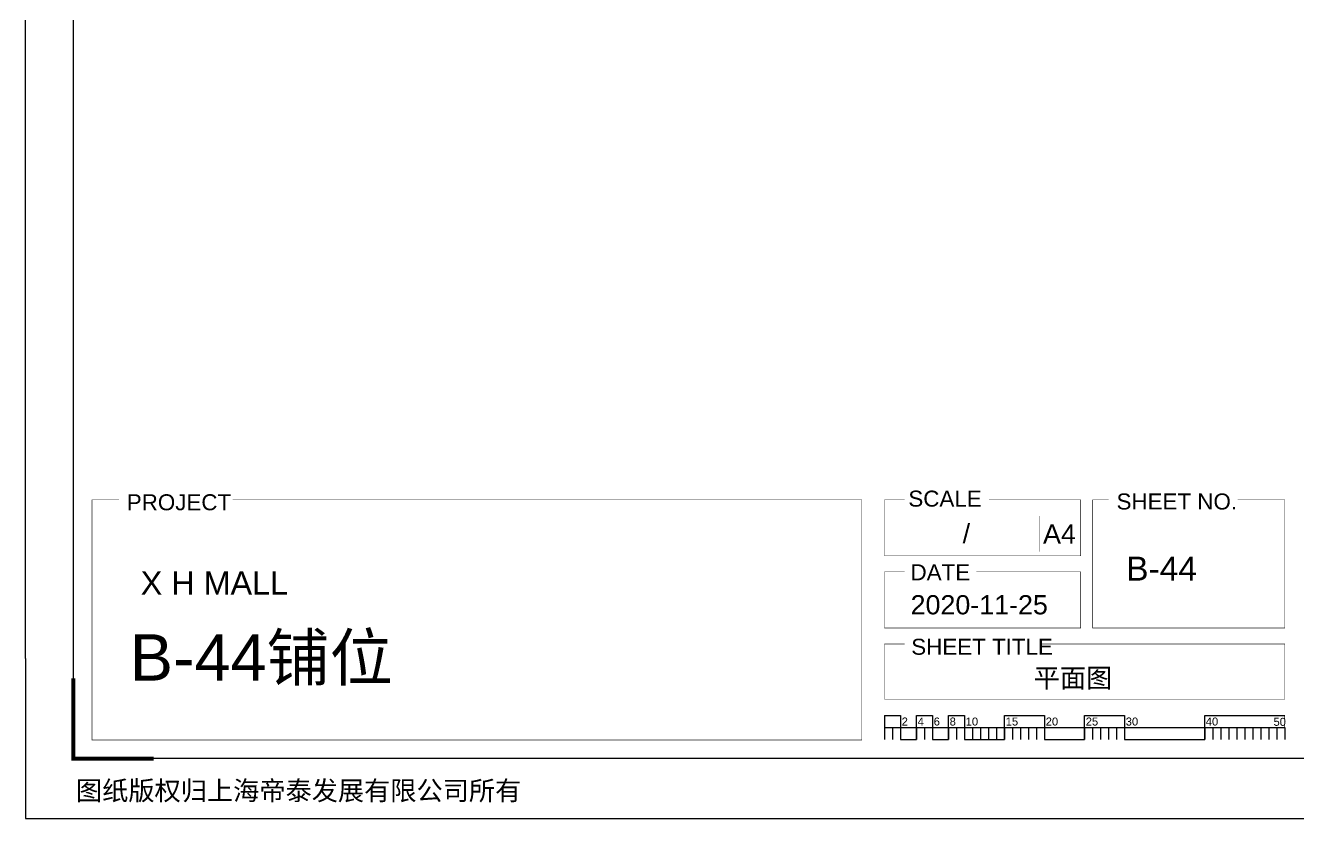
# Model space of a CAD drawing. Header units: inches. Extents: x -17397 to 8005, y -4226 to 13737.
# Drawn here: x -17397 to -7776, y -4226 to 1767 of the extents above; entities that cross this region are included whole.
import ezdxf
from ezdxf.enums import TextEntityAlignment as Align

# ---------------------------------------------------------------- set-up
doc = ezdxf.new("R2010")
doc.units = ezdxf.units.IN
doc.header["$MEASUREMENT"] = 0
doc.styles.get("Standard").update_dxf_attribs({"font": 'arial.ttf'})

msp = doc.modelspace()

# ---------------------------------------------------------------- linework, layer by layer
at = {"color": 8}
msp.add_line((-10904.2, -3539), (-7880.2, -3539), dxfattribs=at)
for points in [[(-17396.6, -3016.3), (-17396.6, 13736.6), (6795.4, 13736.6)], [(-17396.6, -3016.3), (-17396.6, -4225.9), (6795.4, -4225.9)], [(-10904.2, -3448.3), (-10904.2, -3629.7)], [(-10783.2, -3539), (-10783.2, -3629.7)], [(-9694.6, -3539), (-9694.6, -3629.7)], [(-9392.2, -3539), (-9392.2, -3629.7)], [(-7880.2, -3539), (-7880.2, -3629.7)]]:
    msp.add_lwpolyline(points)
msp.add_lwpolyline([(-17033.8, 13283), (7642.1, 13283), (7642.1, -3772.3), (-17033.8, -3772.3)], close=True)
for points, const_width in [([(-15830.6, -1818.3), (-11076.7, -1818.3), (-11076.7, -3632.3), (-16893.8, -3632.3), (-16893.8, -1818.3), (-16691, -1818.3)], 3.02), ([(-10115.6, -1818.3), (-9422.4, -1818.3), (-9422.4, -2241.6), (-10904.2, -2241.6), (-10904.2, -1818.3), (-10753, -1818.3)], 3.02), ([(-8234.4, -1818.3), (-7880.2, -1818.3), (-7880.2, -2786), (-9331.7, -2786), (-9331.7, -1818.3), (-9210.7, -1818.3)], 3.02), ([(-9733.5, -1939.6), (-9733.5, -2209.2)], 3.02), ([(-10209.9, -2362.6), (-9422.4, -2362.6), (-9422.4, -2786), (-10904.2, -2786), (-10904.2, -2362.6), (-10753, -2362.6)], 3.02), ([(-9727.6, -2906.9), (-7880.2, -2906.9), (-7880.2, -3324.1), (-10904.2, -3324.1), (-10904.2, -2906.9), (-10753, -2906.9)], 3.02), ([(-17033.8, -3167.5), (-17033.8, -3772.3), (-16429, -3772.3)], 30.2), ([(-10783.2, -3448.3), (-10783.2, -3539)], 6.05), ([(-10662.2, -3448.3), (-10662.2, -3539)], 6.05), ([(-10541.3, -3448.3), (-10541.3, -3539)], 6.05), ([(-10420.3, -3448.3), (-10420.3, -3539)], 6.05), ([(-10299.4, -3448.3), (-10299.4, -3539)], 6.05), ([(-9997, -3448.3), (-9997, -3539)], 6.05), ([(-9694.6, -3448.3), (-9694.6, -3539)], 6.05), ([(-9392.2, -3448.3), (-9392.2, -3539)], 6.05), ([(-9089.8, -3448.3), (-9089.8, -3539)], 6.05), ([(-8485, -3448.3), (-8485, -3539)], 6.05), ([(-7880.2, -3448.3), (-7880.2, -3539)], 6.05)]:
    msp.add_lwpolyline(points, dxfattribs=dict(const_width=const_width))
for points in [[(-10904.2, -3448.3), (-10783.2, -3448.3), (-10783.2, -3629.7), (-10662.2, -3629.7), (-10662.2, -3448.3), (-10541.3, -3448.3), (-10541.3, -3629.7), (-10420.3, -3629.7), (-10420.3, -3448.3), (-10299.4, -3448.3), (-10299.4, -3629.7), (-9997, -3629.7), (-9997, -3448.3), (-9694.6, -3448.3), (-9694.6, -3629.7), (-9392.2, -3629.7), (-9392.2, -3448.3), (-9089.8, -3448.3), (-9089.8, -3629.7), (-8485, -3629.7), (-8485, -3448.3), (-7880.2, -3448.3)], [(-10843.7, -3539), (-10843.7, -3629.7)], [(-10662.2, -3539), (-10662.2, -3629.7)], [(-10601.8, -3539), (-10601.8, -3629.7)], [(-10541.3, -3539), (-10541.3, -3629.7)], [(-10420.3, -3539), (-10420.3, -3629.7)], [(-10359.8, -3539), (-10359.8, -3629.7)], [(-10299.4, -3539), (-10299.4, -3629.7)], [(-10238.9, -3539), (-10238.9, -3629.7)], [(-10178.4, -3539), (-10178.4, -3629.7)], [(-10117.9, -3539), (-10117.9, -3629.7)], [(-10057.4, -3539), (-10057.4, -3629.7)], [(-9997, -3539), (-9997, -3629.7)], [(-9936.5, -3539), (-9936.5, -3629.7)], [(-9876, -3539), (-9876, -3629.7)], [(-9815.5, -3539), (-9815.5, -3629.7)], [(-9755, -3539), (-9755, -3629.7)], [(-9331.7, -3539), (-9331.7, -3629.7)], [(-9271.2, -3539), (-9271.2, -3629.7)], [(-9210.7, -3539), (-9210.7, -3629.7)], [(-9150.2, -3539), (-9150.2, -3629.7)], [(-9089.8, -3539), (-9089.8, -3629.7)], [(-8485, -3539), (-8485, -3629.7)], [(-8424.5, -3539), (-8424.5, -3629.7)], [(-8364, -3539), (-8364, -3629.7)], [(-8303.5, -3539), (-8303.5, -3629.7)], [(-8243, -3539), (-8243, -3629.7)], [(-8182.6, -3539), (-8182.6, -3629.7)], [(-8122.1, -3539), (-8122.1, -3629.7)], [(-8061.6, -3539), (-8061.6, -3629.7)], [(-8001.1, -3539), (-8001.1, -3629.7)], [(-7940.6, -3539), (-7940.6, -3629.7)]]:
    msp.add_lwpolyline(points, dxfattribs=at)

# ---------------------------------------------------------------- texts
for s, height, p in [('PROJECT', 120.96, (-16630.9, -1896.6)), ('SCALE', 120.96, (-10724.3, -1869)), ('SHEET NO.', 120.96, (-9150.9, -1890.6)), ('A4', 145.15, (-9706.4, -2147.7)), ('DATE', 120.96, (-10707.7, -2425.7)), ('SHEET TITLE', 120.96, (-10702.3, -2988.4)), ('2', 60.5, (-10774.9, -3523.1)), ('4', 60.5, (-10654, -3523.1)), ('6', 60.5, (-10533, -3523.1)), ('8', 60.5, (-10412.1, -3523.1)), ('10', 60.48, (-10291.1, -3523.1)), ('15', 60.48, (-9988.7, -3523.1)), ('20', 60.48, (-9686.3, -3523.1)), ('25', 60.48, (-9383.9, -3523.1)), ('30', 60.48, (-9081.5, -3523.1)), ('40', 60.48, (-8476.7, -3523.1)), ('50', 60.48, (-7964.8, -3525.3)), ('图纸版权归上海帝泰发展有限公司所有', 145.152, (-17015.2, -4087.5))]:
    msp.add_text(s, height=height).set_placement(p)
at = {"insert": (-16525.8, -2358.9), "char_height": 175, "attachment_point": 1}
msp.add_mtext_dynamic_manual_height_columns('X H MALL', width=4765.658, gutter_width=0.7, heights=[0], dxfattribs=at)
for tag, text, p in [('/', 'AS NOTED', (-10257.7, -2145.5)), ('2020-11-25', '2020-7-22', (-9670.1, -2683.1))]:
    msp.add_attdef(tag, text=text, height=145.15).set_placement(p, align=Align.RIGHT)
for tag, p, s, height in [('B-44', (-9078.3, -2427.9), 'SHEET NO.', 181.44), ('B-44铺位', (-16607.8, -3183.5), '###############', 350), ('平面图', (-9777.1, -3236.6), 'SHEET-TITLE', 145.152)]:
    msp.add_attdef(tag, p, s, height=height)

doc.saveas('drawing.dxf')
